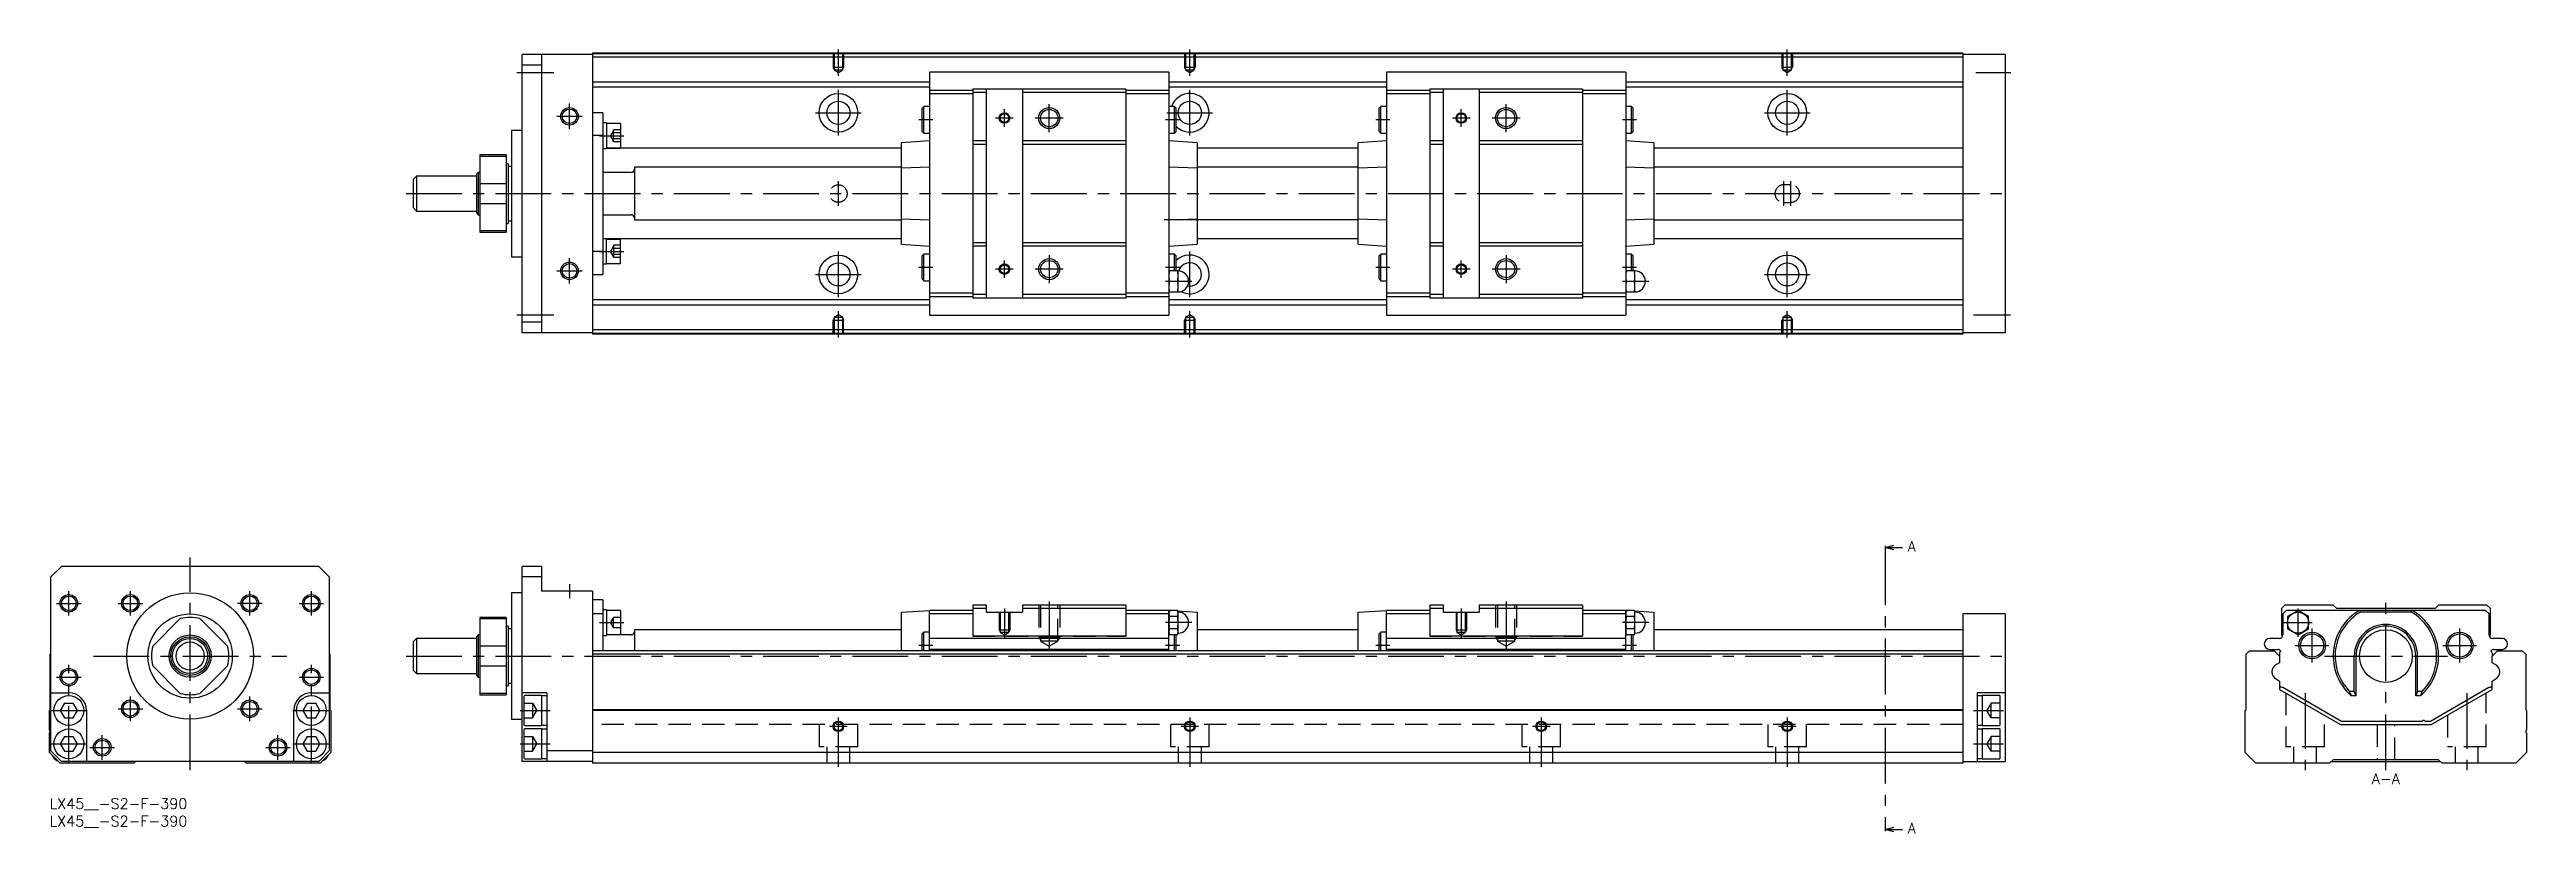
# Model space of a CAD drawing. Extents: x 0 to 705, y -10 to 213.
import ezdxf

# ---------------------------------------------------------------- set-up
doc = ezdxf.new("R2010")
doc.units = 0
doc.header["$LTSCALE"] = 0.5
doc.linetypes.add('CENTER', pattern=[50.8, 31.75, -6.35, 6.35, -6.35])
doc.linetypes.add('DASHED', pattern=[19.05, 12.7, -6.35])
for name, color, linetype in [('MSM_CENTER', 1, 'CENTER'), ('MSM_CONTINUOUS', 7, 'CONTINUOUS'), ('MSM_DASHED', 4, 'DASHED'), ('MSM_NARROW', 5, 'CONTINUOUS'), ('MSM_PART_NUMBER', 7, 'CONTINUOUS')]:
    doc.layers.add(name, color=color, linetype=linetype)
doc.styles.get("Standard").update_dxf_attribs({"font": 'txt.shx', "height": 3, "bigfont": 'bigfont.shx'})

# ---------------------------------------------------------------- blocks, each defined once
blk = doc.blocks.new('*U2')
at = {"layer": 'MSM_PART_NUMBER'}
blk.add_text('LX45__-S2-F-390', height=3, dxfattribs=at).set_placement((0, -3))
blk = doc.blocks.new('*U3')
at = {"layer": 'MSM_PART_NUMBER'}
blk.add_text('LX45__-S2-F-390', height=3, dxfattribs=at).set_placement((0, -8))

msp = doc.modelspace()

# ---------------------------------------------------------------- linework, layer by layer
at = {"layer": 'MSM_CENTER'}
for p, q in [((224.46, 205.61), (224.46, 213.12)), ((324.46, 205.61), (324.46, 213.12)), ((494.46, 205.61), (494.46, 213.12)), ((132.96, 206.62), (143.46, 206.62)), ((548.13, 206.62), (558.08, 206.62)), ((147.96, 190.5), (147.96, 197.75)), ((224.46, 188.62), (224.46, 201.62)), ((284.46, 189.62), (284.46, 197.62)), ((324.46, 188.62), (324.46, 201.62)), ((414.46, 189.62), (414.46, 197.62)), ((494.46, 188.62), (494.46, 201.62)), ((144.33, 194.12), (151.58, 194.12)), ((217.96, 195.12), (230.95, 195.12)), ((251.36, 193.12), (247.37, 193.12)), ((274.21, 193.62), (269.21, 193.62)), ((271.71, 191.12), (271.71, 196.12)), ((288.46, 193.62), (280.46, 193.62)), ((321.57, 193.12), (317.55, 193.12)), ((317.96, 195.12), (330.96, 195.12)), ((381.36, 193.12), (377.37, 193.12)), ((404.21, 193.62), (399.21, 193.62)), ((401.71, 191.12), (401.71, 196.12)), ((418.46, 193.62), (410.46, 193.62)), ((451.57, 193.12), (447.55, 193.12)), ((487.96, 195.12), (500.96, 195.12)), ((156.46, 188.58), (163.46, 188.58)), ((101.46, 172.12), (558.46, 172.12)), ((224.46, 168.62), (224.46, 175.62)), ((493.46, 168.62), (493.46, 175.62)), ((495.46, 168.62), (495.46, 175.62)), ((156.46, 155.67), (163.46, 155.67)), ((224.46, 142.62), (224.46, 155.62)), ((324.46, 142.62), (324.46, 155.62)), ((494.46, 142.62), (494.46, 155.62)), ((144.33, 150.12), (151.58, 150.12)), ((147.96, 146.5), (147.96, 153.75)), ((217.96, 149.12), (230.96, 149.12)), ((251.36, 151.12), (247.37, 151.12)), ((274.21, 150.62), (269.21, 150.62)), ((271.71, 148.12), (271.71, 153.12)), ((288.46, 150.62), (280.46, 150.62)), ((284.46, 154.62), (284.46, 146.62)), ((321.57, 151.12), (317.55, 151.12)), ((381.36, 151.12), (377.37, 151.12)), ((404.21, 150.62), (399.21, 150.62)), ((401.71, 148.12), (401.71, 153.12)), ((418.46, 150.62), (410.46, 150.62)), ((414.46, 154.62), (414.46, 146.62)), ((451.57, 151.12), (447.55, 151.12)), ((487.96, 149.12), (500.96, 149.12)), ((325.05, 147.12), (317.57, 147.12)), ((455.05, 147.12), (447.57, 147.12)), ((132.96, 137.62), (143.46, 137.62)), ((224.46, 131.12), (224.46, 138.63)), ((324.46, 131.12), (324.46, 138.63)), ((494.46, 131.12), (494.46, 138.63)), ((547.46, 137.62), (557.96, 137.62)), ((522.29, 70.87), (522.29, -8.37)), ((40, 8), (40, 68.5)), ((5.5, 52), (5.5, 59)), ((23, 52), (23, 59)), ((57, 52), (57, 59)), ((74.5, 52), (74.5, 59)), ((147.96, 61), (147.96, 57)), ((2, 55.5), (9, 55.5)), ((19.5, 55.5), (26.5, 55.5)), ((60.5, 55.5), (53.5, 55.5)), ((71, 55.5), (78, 55.5)), ((156.46, 50), (163.46, 50)), ((271.71, 54), (271.71, 45.5)), ((284.46, 56), (284.46, 42.3)), ((325.05, 50), (317.57, 50)), ((401.71, 54), (401.71, 45.5)), ((414.46, 56), (414.46, 42.3)), ((455.05, 50), (447.57, 50)), ((635.8, 50), (643.8, 50)), ((639.8, 46), (639.8, 54)), ((664.8, 8), (664.8, 56)), ((251.36, 43.5), (247.37, 43.5)), ((321.6, 43.5), (317.57, 43.5)), ((381.36, 43.5), (377.37, 43.5)), ((451.6, 43.5), (447.57, 43.5)), ((639, 43.5), (648.6, 43.5)), ((643.8, 38.7), (643.8, 48.3)), ((681, 43.5), (690.6, 43.5)), ((685.8, 38.7), (685.8, 48.3)), ((5.5, 10.25), (5.5, 38)), ((12.5, 40.5), (67.5, 40.5)), ((74.5, 10.25), (74.5, 38)), ((101.46, 40.5), (558.46, 40.5)), ((647.3, 40.5), (682.3, 40.5)), ((2, 34.5), (9, 34.5)), ((23, 22), (23, 29)), ((57, 22), (57, 29)), ((71, 34.5), (78, 34.5)), ((641.8, 29.97), (641.8, 8)), ((687.8, 29.97), (687.8, 8)), ((0.25, 25), (10.75, 25)), ((19.5, 25.5), (26.5, 25.5)), ((53.5, 25.5), (60.5, 25.5)), ((69.25, 25), (79.75, 25)), ((133.96, 25), (142.46, 25)), ((224.46, 9), (224.46, 23)), ((324.46, 23), (324.46, 9)), ((424.46, 23), (424.46, 9)), ((494.46, 23), (494.46, 9)), ((547.46, 25), (555.96, 25)), ((0.25, 15.5), (10.75, 15.5)), ((11.5, 14.5), (18.5, 14.5)), ((15, 11), (15, 18)), ((61.5, 14.5), (68.5, 14.5)), ((65, 11), (65, 18)), ((69.25, 15.5), (79.75, 15.5)), ((133.96, 15.5), (142.46, 15.5)), ((221.96, 20.5), (226.96, 20.5)), ((321.96, 20.5), (326.96, 20.5)), ((421.96, 20.5), (426.96, 20.5)), ((491.96, 20.5), (496.96, 20.5)), ((547.46, 15.5), (555.96, 15.5))]:
    msp.add_line(p, q, dxfattribs=at)
at = {"layer": 'MSM_CONTINUOUS'}
for p, q in [((154.46, 211.72), (134.46, 211.72)), ((134.46, 132.52), (134.46, 211.72)), ((139.96, 211.72), (139.96, 132.52)), ((544.46, 212.12), (154.46, 212.12)), ((154.46, 212.12), (154.46, 132.12)), ((544.46, 211.92), (154.46, 211.92)), ((544.46, 212.12), (544.46, 132.12)), ((556.46, 211.72), (544.46, 211.72)), ((556.46, 211.72), (556.46, 132.52)), ((139.96, 208.72), (134.46, 208.72)), ((544.46, 210.92), (154.46, 210.92)), ((318.51, 206.72), (250.41, 206.72)), ((250.41, 206.72), (250.41, 137.52)), ((318.51, 206.72), (318.51, 137.52)), ((448.51, 206.72), (380.41, 206.72)), ((380.41, 206.72), (380.41, 137.52)), ((448.51, 206.72), (448.51, 137.52)), ((250.41, 203.87), (154.46, 203.87)), ((250.41, 202.37), (154.46, 202.37)), ((262.71, 201.47), (250.41, 201.47)), ((262.71, 200.47), (250.41, 200.47)), ((306.21, 201.87), (262.71, 201.87)), ((262.71, 201.87), (262.71, 142.37)), ((266.61, 200.87), (262.71, 200.87)), ((266.61, 142.37), (266.61, 201.87)), ((276.81, 201.87), (276.81, 142.37)), ((306.21, 200.87), (276.81, 200.87)), ((306.21, 201.87), (306.21, 142.37)), ((318.51, 201.47), (306.21, 201.47)), ((318.51, 200.47), (306.21, 200.47)), ((380.41, 203.87), (318.51, 203.87)), ((380.41, 202.37), (318.51, 202.37)), ((392.71, 201.47), (380.41, 201.47)), ((392.71, 200.47), (380.41, 200.47)), ((436.21, 201.87), (392.71, 201.87)), ((392.71, 201.87), (392.71, 142.37)), ((396.61, 200.87), (392.71, 200.87)), ((396.61, 142.37), (396.61, 201.87)), ((406.81, 201.87), (406.81, 142.37)), ((436.21, 200.87), (406.81, 200.87)), ((436.21, 201.87), (436.21, 142.37)), ((448.51, 201.47), (436.21, 201.47)), ((448.51, 200.47), (436.21, 200.47)), ((544.46, 203.87), (448.51, 203.87)), ((544.46, 202.37), (448.51, 202.37)), ((157.46, 195.12), (154.46, 195.12)), ((157.46, 195.12), (157.46, 149.12)), ((158.46, 192.23), (157.46, 192.23)), ((158.46, 192.23), (158.46, 184.93)), ((162.46, 192.08), (158.46, 192.08)), ((162.46, 192.08), (162.46, 185.08)), ((248.81, 196.92), (248.31, 196.42)), ((248.31, 189.82), (248.31, 196.42)), ((250.41, 196.92), (248.81, 196.92)), ((248.81, 189.32), (248.81, 196.92)), ((320.11, 196.92), (318.51, 196.92)), ((320.11, 189.32), (320.11, 196.92)), ((320.61, 196.42), (320.11, 196.92)), ((320.61, 189.82), (320.61, 196.42)), ((378.81, 196.92), (378.31, 196.42)), ((378.31, 189.82), (378.31, 196.42)), ((380.41, 196.92), (378.81, 196.92)), ((378.81, 189.32), (378.81, 196.92)), ((450.11, 196.92), (448.51, 196.92)), ((450.11, 189.32), (450.11, 196.92)), ((450.61, 196.42), (450.11, 196.92)), ((450.61, 189.82), (450.61, 196.42)), ((131.46, 190.12), (131.46, 154.12)), ((134.46, 190.12), (131.46, 190.12)), ((157.46, 188.65), (154.46, 188.65)), ((157.46, 184.93), (158.46, 184.93)), ((158.46, 185.08), (162.46, 185.08)), ((242.41, 185.05), (158.46, 185.05)), ((250.41, 187.12), (242.41, 186.57)), ((242.41, 157.68), (242.41, 186.57)), ((248.31, 189.82), (248.81, 189.32)), ((248.81, 189.32), (250.41, 189.32)), ((266.61, 187.12), (262.71, 187.12)), ((266.61, 186.12), (262.71, 186.12)), ((306.21, 187.12), (276.81, 187.12)), ((306.21, 186.12), (276.81, 186.12)), ((318.51, 189.32), (320.11, 189.32)), ((326.51, 186.57), (318.51, 187.12)), ((320.11, 189.32), (320.61, 189.82)), ((326.51, 186.57), (326.51, 157.68)), ((372.41, 185.05), (326.51, 185.05)), ((380.41, 187.12), (372.41, 186.57)), ((372.41, 157.68), (372.41, 186.57)), ((378.31, 189.82), (378.81, 189.32)), ((378.81, 189.32), (380.41, 189.32)), ((396.61, 187.12), (392.71, 187.12)), ((396.61, 186.12), (392.71, 186.12)), ((436.21, 187.12), (406.81, 187.12)), ((436.21, 186.12), (406.81, 186.12)), ((448.51, 189.32), (450.11, 189.32)), ((456.51, 186.57), (448.51, 187.12)), ((450.11, 189.32), (450.61, 189.82)), ((456.51, 186.57), (456.51, 157.68)), ((544.46, 185.05), (456.51, 185.05)), ((104.46, 177.12), (103.46, 176.12)), ((121.46, 177.12), (104.46, 177.12)), ((104.46, 177.12), (104.46, 167.12)), ((121.96, 178.12), (121.46, 177.62)), ((121.46, 177.62), (121.46, 166.62)), ((122.46, 178.12), (121.96, 178.12)), ((121.96, 178.12), (121.96, 166.12)), ((129.96, 183.12), (122.46, 183.12)), ((122.46, 183.12), (122.46, 161.12)), ((122.46, 182.76), (129.96, 182.76)), ((129.96, 183.12), (129.96, 161.12)), ((130.46, 180.62), (129.96, 180.62)), ((130.46, 180.62), (130.46, 163.62)), ((131.46, 179.87), (130.46, 179.87)), ((165.46, 178.12), (157.46, 178.12)), ((166.46, 179.62), (166.46, 164.62)), ((242.41, 179.62), (166.46, 179.62)), ((250.41, 179.61), (242.41, 179.36)), ((326.51, 179.36), (318.51, 179.61)), ((372.41, 179.62), (326.51, 179.62)), ((380.41, 179.61), (372.41, 179.36)), ((456.51, 179.36), (448.51, 179.61)), ((544.46, 179.62), (456.51, 179.62)), ((103.46, 176.12), (103.46, 168.12)), ((129.96, 174.92), (122.46, 174.92)), ((122.46, 169.33), (129.96, 169.33)), ((103.46, 168.12), (104.46, 167.12)), ((104.46, 167.12), (121.46, 167.12)), ((121.46, 166.62), (121.96, 166.12)), ((121.96, 166.12), (122.46, 166.12)), ((129.96, 163.62), (130.46, 163.62)), ((130.46, 164.37), (131.46, 164.37)), ((157.46, 166.12), (165.46, 166.12)), ((166.46, 164.62), (242.41, 164.62)), ((242.41, 164.89), (250.41, 164.64)), ((372.41, 164.62), (317.21, 164.62)), ((318.51, 164.64), (326.51, 164.89)), ((372.41, 164.89), (380.41, 164.64)), ((448.51, 164.64), (456.51, 164.89)), ((456.51, 164.62), (544.46, 164.62)), ((129.96, 161.49), (122.46, 161.49)), ((122.46, 161.12), (129.96, 161.12)), ((157.46, 155.6), (154.46, 155.6)), ((157.46, 159.32), (158.46, 159.32)), ((158.46, 152.02), (158.46, 159.32)), ((242.41, 159.2), (158.46, 159.2)), ((158.46, 159.17), (162.46, 159.17)), ((162.46, 152.17), (162.46, 159.17)), ((242.41, 157.68), (250.41, 157.12)), ((266.61, 158.12), (262.71, 158.12)), ((266.61, 157.12), (262.71, 157.12)), ((306.21, 158.12), (276.81, 158.12)), ((306.21, 157.12), (276.81, 157.12)), ((318.51, 157.12), (326.51, 157.68)), ((372.41, 159.2), (326.51, 159.2)), ((372.41, 157.68), (380.41, 157.12)), ((396.61, 158.12), (392.71, 158.12)), ((396.61, 157.12), (392.71, 157.12)), ((436.21, 158.12), (406.81, 158.12)), ((436.21, 157.12), (406.81, 157.12)), ((448.51, 157.12), (456.51, 157.68)), ((544.46, 159.2), (456.51, 159.2)), ((131.46, 154.12), (134.46, 154.12)), ((154.46, 149.12), (157.46, 149.12)), ((158.46, 152.02), (157.46, 152.02)), ((162.46, 152.17), (158.46, 152.17)), ((248.81, 154.92), (248.31, 154.42)), ((248.31, 147.82), (248.31, 154.42)), ((250.41, 154.92), (248.81, 154.92)), ((248.81, 147.32), (248.81, 154.92)), ((320.11, 154.92), (318.51, 154.92)), ((321.11, 150.12), (318.51, 150.12)), ((320.61, 154.42), (320.11, 154.92)), ((320.11, 150.12), (320.11, 154.92)), ((320.61, 150.12), (320.61, 154.42)), ((321.11, 144.12), (321.11, 150.12)), ((378.81, 154.92), (378.31, 154.42)), ((378.31, 147.82), (378.31, 154.42)), ((380.41, 154.92), (378.81, 154.92)), ((378.81, 147.32), (378.81, 154.92)), ((450.11, 154.92), (448.51, 154.92)), ((451.11, 150.12), (448.51, 150.12)), ((450.61, 154.42), (450.11, 154.92)), ((450.11, 150.12), (450.11, 154.92)), ((450.61, 150.12), (450.61, 154.42)), ((451.11, 144.12), (451.11, 150.12)), ((250.41, 141.87), (154.46, 141.87)), ((248.31, 147.82), (248.81, 147.32)), ((248.81, 147.32), (250.41, 147.32)), ((262.71, 143.77), (250.41, 143.77)), ((262.71, 142.77), (250.41, 142.77)), ((266.61, 143.37), (262.71, 143.37)), ((306.21, 142.37), (262.71, 142.37)), ((306.21, 143.37), (276.81, 143.37)), ((318.51, 143.77), (306.21, 143.77)), ((318.51, 142.77), (306.21, 142.77)), ((318.51, 144.12), (321.11, 144.12)), ((380.41, 141.87), (318.51, 141.87)), ((320.99, 147.12), (318.63, 147.12)), ((378.31, 147.82), (378.81, 147.32)), ((378.81, 147.32), (380.41, 147.32)), ((392.71, 143.77), (380.41, 143.77)), ((392.71, 142.77), (380.41, 142.77)), ((396.61, 143.37), (392.71, 143.37)), ((436.21, 142.37), (392.71, 142.37)), ((436.21, 143.37), (406.81, 143.37)), ((448.51, 143.77), (436.21, 143.77)), ((448.51, 142.77), (436.21, 142.77)), ((448.51, 144.12), (451.11, 144.12)), ((544.46, 141.87), (448.51, 141.87)), ((450.99, 147.12), (448.63, 147.12)), ((139.96, 135.52), (134.46, 135.52)), ((250.41, 140.37), (154.46, 140.37)), ((250.41, 137.52), (318.51, 137.52)), ((380.41, 140.37), (318.51, 140.37)), ((380.41, 137.52), (448.51, 137.52)), ((544.46, 140.37), (448.51, 140.37)), ((154.46, 132.52), (134.46, 132.52)), ((544.46, 133.32), (154.46, 133.32)), ((544.46, 132.32), (154.46, 132.32)), ((544.46, 132.12), (154.46, 132.12)), ((556.46, 132.52), (544.46, 132.52)), ((522.29, 71.37), (524.79, 72.04)), ((522.29, 71.87), (522.29, 70.87)), ((522.29, 71.37), (527.29, 71.37)), ((524.79, 70.7), (522.29, 71.37)), ((3.4, 66), (0.4, 63)), ((76.6, 66), (3.4, 66)), ((79.6, 63), (76.6, 66)), ((139.96, 66), (134.46, 66)), ((134.46, 10.5), (134.46, 66)), ((139.96, 66), (139.96, 59)), ((0.4, 13.5), (0.4, 63)), ((79.6, 63), (79.6, 13.5)), ((134.46, 58.5), (131.46, 58.5)), ((131.46, 58.5), (131.46, 22.5)), ((139.96, 63), (134.46, 63)), ((154.46, 59), (139.96, 59)), ((154.46, 59), (154.46, 10)), ((157.46, 56.5), (154.46, 56.5)), ((157.46, 56.5), (157.46, 42)), ((37.2, 51.14), (29.36, 43.3)), ((50.64, 43.3), (42.8, 51.14)), ((129.96, 51.5), (122.46, 51.5)), ((122.46, 51.5), (122.46, 29.5)), ((122.46, 51.14), (129.96, 51.14)), ((129.96, 51.5), (129.96, 29.5)), ((157.46, 52.5), (154.46, 52.5)), ((158.46, 53.65), (157.46, 53.65)), ((158.46, 53.65), (158.46, 46.35)), ((162.46, 53.5), (158.46, 53.5)), ((162.46, 53.5), (162.46, 46.5)), ((242.41, 53), (250.41, 53.5)), ((242.41, 42), (242.41, 53)), ((262.71, 53.5), (250.41, 53.5)), ((250.41, 42), (250.41, 53.5)), ((262.71, 52.5), (250.41, 52.5)), ((262.71, 55), (262.71, 46.15)), ((266.61, 55), (262.71, 55)), ((266.61, 54), (262.71, 54)), ((266.61, 53), (266.61, 55)), ((266.61, 53), (276.81, 53)), ((276.81, 55), (276.81, 53)), ((306.21, 55), (276.81, 55)), ((306.21, 54), (276.81, 54)), ((306.21, 55), (306.21, 46.15)), ((318.51, 53.5), (306.21, 53.5)), ((318.51, 52.5), (306.21, 52.5)), ((318.51, 53.5), (319.08, 53.46)), ((318.51, 42), (318.51, 53.5)), ((318.63, 53.46), (318.51, 53)), ((318.52, 52.41), (318.51, 52.6)), ((320.99, 53.46), (318.63, 53.46)), ((320.99, 51.73), (318.63, 51.73)), ((321.11, 53), (320.99, 53.46)), ((321.02, 53.34), (326.51, 53)), ((321.11, 47), (321.11, 53)), ((326.51, 53), (326.51, 42)), ((372.41, 53), (380.41, 53.5)), ((372.41, 42), (372.41, 53)), ((392.71, 53.5), (380.41, 53.5)), ((380.41, 42), (380.41, 53.5)), ((392.71, 52.5), (380.41, 52.5)), ((392.71, 55), (392.71, 46.15)), ((396.61, 55), (392.71, 55)), ((396.61, 54), (392.71, 54)), ((396.61, 53), (396.61, 55)), ((396.61, 53), (406.81, 53)), ((406.81, 55), (406.81, 53)), ((436.21, 55), (406.81, 55)), ((436.21, 54), (406.81, 54)), ((436.21, 55), (436.21, 46.15)), ((448.51, 53.5), (436.21, 53.5)), ((448.51, 52.5), (436.21, 52.5)), ((448.51, 53.5), (449.08, 53.46)), ((448.51, 42), (448.51, 53.5)), ((448.63, 53.46), (448.51, 53)), ((448.52, 52.41), (448.51, 52.6)), ((450.99, 53.46), (448.63, 53.46)), ((450.99, 51.73), (448.63, 51.73)), ((451.11, 53), (450.99, 53.46)), ((451.02, 53.34), (456.51, 53)), ((451.11, 47), (451.11, 53)), ((456.51, 53), (456.51, 42)), ((556.46, 52.5), (544.46, 52.5)), ((544.46, 52.5), (544.46, 10)), ((556.46, 52.5), (556.46, 10.5)), ((636.05, 55), (635.05, 54)), ((635.05, 54), (635.05, 46.62)), ((636.45, 53.5), (635.45, 52.5)), ((635.45, 52.5), (635.45, 46.5)), ((649.8, 55), (636.05, 55)), ((693.15, 53.5), (636.45, 53.5)), ((639.8, 53.46), (636.8, 51.73)), ((636.8, 51.73), (636.8, 48.27)), ((642.8, 51.73), (639.8, 53.46)), ((642.8, 48.27), (642.8, 51.73)), ((650.8, 54), (649.8, 55)), ((678.8, 54), (650.8, 54)), ((657.32, 53.5), (657.57, 53)), ((672.03, 53), (657.57, 53)), ((672.03, 53), (672.28, 53.5)), ((679.8, 55), (678.8, 54)), ((693.55, 55), (679.8, 55)), ((694.15, 52.5), (693.15, 53.5)), ((694.55, 54), (693.55, 55)), ((694.15, 46.5), (694.15, 52.5)), ((694.55, 46.62), (694.55, 54)), ((104.46, 45.5), (103.46, 44.5)), ((103.46, 44.5), (103.46, 36.5)), ((121.46, 45.5), (104.46, 45.5)), ((104.46, 45.5), (104.46, 35.5)), ((121.96, 46.5), (121.46, 46)), ((121.46, 46), (121.46, 35)), ((122.46, 46.5), (121.96, 46.5)), ((121.96, 46.5), (121.96, 34.5)), ((129.96, 43.3), (122.46, 43.3)), ((130.46, 49), (129.96, 49)), ((130.46, 49), (130.46, 32)), ((131.46, 48.25), (130.46, 48.25)), ((157.46, 46.35), (158.46, 46.35)), ((165.46, 46.5), (158.46, 46.5)), ((166.46, 48), (166.46, 42)), ((242.41, 48), (166.46, 48)), ((248.81, 47.3), (248.31, 46.8)), ((248.31, 42), (248.31, 46.8)), ((248.81, 42), (248.81, 47.3)), ((250.41, 47.3), (248.81, 47.3)), ((318.51, 45.5), (250.41, 45.5)), ((318.51, 42.4), (250.41, 42.4)), ((306.21, 46.15), (262.71, 46.15)), ((318.51, 47), (318.63, 46.54)), ((320.99, 48.27), (318.63, 48.27)), ((320.99, 46.54), (318.63, 46.54)), ((320.11, 42), (320.11, 46.54)), ((320.61, 42), (320.61, 46.54)), ((320.99, 46.54), (321.11, 47)), ((372.41, 48), (326.51, 48)), ((378.81, 47.3), (378.31, 46.8)), ((378.31, 42), (378.31, 46.8)), ((378.81, 42), (378.81, 47.3)), ((380.41, 47.3), (378.81, 47.3)), ((448.51, 45.5), (380.41, 45.5)), ((448.51, 42.4), (380.41, 42.4)), ((436.21, 46.15), (392.71, 46.15)), ((448.51, 47), (448.63, 46.54)), ((450.99, 48.27), (448.63, 48.27)), ((450.99, 46.54), (448.63, 46.54)), ((450.11, 42), (450.11, 46.54)), ((450.61, 42), (450.61, 46.54)), ((450.99, 46.54), (451.11, 47)), ((544.46, 48), (456.51, 48)), ((634.45, 45.5), (631.75, 45.5)), ((631.75, 42.4), (634.05, 42.4)), ((636.8, 48.27), (639.8, 46.54)), ((639.8, 46.54), (642.8, 48.27)), ((697.85, 45.5), (695.15, 45.5)), ((695.55, 42.4), (697.85, 42.4)), ((0.2, 41), (0.4, 41.2)), ((0.2, 25.2), (0.2, 41)), ((29.36, 37.7), (37.2, 29.86)), ((42.8, 29.86), (50.64, 37.7)), ((79.6, 41.2), (79.8, 41)), ((79.8, 41), (79.8, 25.2)), ((103.46, 36.5), (104.46, 35.5)), ((104.46, 35.5), (121.46, 35.5)), ((122.46, 37.7), (129.96, 37.7)), ((544.46, 42), (154.46, 42)), ((544.46, 41), (154.46, 41)), ((625, 41), (626, 42)), ((625, 25.2), (625, 41)), ((626, 42), (633.05, 42)), ((633.05, 42), (634.55, 40.5)), ((634.55, 38.61), (633.65, 38.1)), ((634.5, 41.2), (634.5, 40.55)), ((634.55, 40.5), (634.55, 38.61)), ((655.8, 30.44), (655.8, 40.5)), ((656.3, 29.22), (656.3, 40.5)), ((673.3, 29.22), (673.3, 40.5)), ((673.8, 30.44), (673.8, 40.5)), ((695.05, 40.5), (696.55, 42)), ((695.05, 38.61), (695.05, 40.5)), ((695.94, 38.1), (695.05, 38.61)), ((695.1, 40.55), (695.1, 41.2)), ((696.55, 42), (703.6, 42)), ((703.6, 42), (704.6, 41)), ((704.6, 41), (704.6, 25.2)), ((0.4, 30), (5.5, 30)), ((74.5, 30), (79.6, 30)), ((121.46, 35), (121.96, 34.5)), ((121.96, 34.5), (122.46, 34.5)), ((129.96, 29.86), (122.46, 29.86)), ((122.46, 29.5), (129.96, 29.5)), ((129.96, 32), (130.46, 32)), ((130.46, 32.75), (131.46, 32.75)), ((141.46, 30), (134.46, 30)), ((134.96, 29), (134.96, 21)), ((139.96, 29.25), (135.21, 29.25)), ((139.96, 29.25), (139.96, 20.75)), ((141.46, 29.15), (139.96, 29.15)), ((141.46, 30), (141.46, 10.5)), ((548.46, 30), (548.46, 10.5)), ((556.46, 30), (548.46, 30)), ((549.96, 29.15), (548.46, 29.15)), ((554.96, 29.25), (549.96, 29.25)), ((549.96, 29.25), (549.96, 20.75)), ((554.96, 29.25), (554.96, 20.75)), ((633.65, 33.9), (634.55, 33.39)), ((634.55, 33.39), (634.55, 31)), ((634.55, 31), (651.87, 21)), ((635.3, 31.61), (635.5, 31.61)), ((635.5, 31.61), (652.14, 22)), ((655.8, 30.44), (654.44, 30.44)), ((656.3, 29.22), (654.91, 29.22)), ((656.3, 29.22), (655.8, 30.44)), ((673.8, 30.44), (673.3, 29.22)), ((674.69, 29.22), (673.3, 29.22)), ((675.16, 30.44), (673.8, 30.44)), ((677.46, 22), (694.1, 31.61)), ((677.73, 21), (695.05, 31)), ((694.1, 31.61), (694.3, 31.61)), ((695.05, 33.39), (695.94, 33.9)), ((695.05, 31), (695.05, 33.39)), ((0, 25), (0.2, 25.2)), ((0, 19.4), (0, 25)), ((4.27, 27.12), (3.05, 25)), ((3.05, 25), (4.27, 22.88)), ((4.27, 27.12), (6.73, 27.12)), ((4.27, 22.88), (6.73, 22.88)), ((7.95, 25), (6.73, 27.12)), ((6.73, 22.88), (7.95, 25)), ((10.5, 25), (10.5, 10.5)), ((69.5, 10.5), (69.5, 25)), ((73.27, 27.12), (72.05, 25)), ((72.05, 25), (73.27, 22.88)), ((73.27, 27.12), (75.73, 27.12)), ((73.27, 22.88), (75.73, 22.88)), ((76.95, 25), (75.73, 27.12)), ((75.73, 22.88), (76.95, 25)), ((79.8, 25.2), (80, 25)), ((80, 25), (80, 13)), ((131.46, 22.5), (134.46, 22.5)), ((544.46, 25.2), (154.46, 25.2)), ((544.46, 25), (154.46, 25)), ((624.8, 25), (625, 25.2)), ((624.8, 13), (624.8, 25)), ((652.14, 22), (675.15, 22)), ((675.95, 22), (677.46, 22)), ((704.6, 25.2), (704.8, 25)), ((704.8, 25), (704.8, 19.4)), ((0, 13), (0, 18.6)), ((4.27, 17.62), (3.05, 15.5)), ((3.05, 15.5), (4.27, 13.38)), ((4.27, 17.62), (6.73, 17.62)), ((7.95, 15.5), (6.73, 17.62)), ((6.73, 13.38), (7.95, 15.5)), ((73.27, 17.62), (72.05, 15.5)), ((72.05, 15.5), (73.27, 13.38)), ((73.27, 17.62), (75.73, 17.62)), ((76.95, 15.5), (75.73, 17.62)), ((75.73, 13.38), (76.95, 15.5)), ((134.96, 19.5), (134.96, 11.5)), ((135.21, 20.75), (139.96, 20.75)), ((139.96, 19.75), (135.21, 19.75)), ((139.96, 20.85), (141.46, 20.85)), ((139.96, 19.75), (139.96, 11.25)), ((141.46, 19.65), (139.96, 19.65)), ((548.46, 20.85), (549.96, 20.85)), ((549.96, 19.65), (548.46, 19.65)), ((549.96, 20.75), (554.96, 20.75)), ((554.96, 19.75), (549.96, 19.75)), ((549.96, 19.75), (549.96, 11.25)), ((554.96, 19.75), (554.96, 11.25)), ((651.87, 21), (677.73, 21)), ((704.8, 18.6), (704.8, 13)), ((3, 10), (0, 13)), ((3.4, 10.5), (0.4, 13.5)), ((24, 10), (3, 10)), ((76.6, 10.5), (3.4, 10.5)), ((4.27, 13.38), (6.73, 13.38)), ((24.5, 10.5), (24, 10)), ((56, 10), (55.5, 10.5)), ((77, 10), (56, 10)), ((73.27, 13.38), (75.73, 13.38)), ((79.6, 13.5), (76.6, 10.5)), ((80, 13), (77, 10)), ((154.46, 10.5), (134.46, 10.5)), ((135.21, 11.25), (139.96, 11.25)), ((139.96, 11.35), (141.46, 11.35)), ((154.46, 13.5), (141.46, 13.5)), ((544.46, 13), (154.46, 13)), ((544.46, 10), (154.46, 10)), ((544.46, 10.5), (556.46, 10.5)), ((548.46, 11.35), (549.96, 11.35)), ((549.96, 11.25), (554.96, 11.25)), ((627.8, 10), (624.8, 13)), ((648.8, 10), (627.8, 10)), ((649.8, 11), (648.8, 10)), ((649.3, 10.5), (680.3, 10.5)), ((679.8, 11), (649.8, 11)), ((680.8, 10), (679.8, 11)), ((701.8, 10), (680.8, 10)), ((704.8, 13), (701.8, 10)), ((522.29, -8.87), (524.79, -8.2)), ((522.29, -8.37), (522.29, -9.37)), ((522.29, -8.87), (527.29, -8.87)), ((524.79, -9.54), (522.29, -8.87))]:
    msp.add_line(p, q, dxfattribs=at)
for centre, radius in [((224.46, 195.12), 5.5), ((224.46, 195.12), 3.3), ((324.46, 195.12), 3.3), ((494.46, 195.12), 5.5), ((494.46, 195.12), 3.3), ((147.96, 194.12), 2.07), ((271.71, 193.62), 1.23), ((284.46, 193.62), 2.46), ((401.71, 193.62), 1.23), ((414.46, 193.62), 2.46), ((147.96, 150.12), 2.07), ((224.46, 149.12), 5.5), ((224.46, 149.12), 3.3), ((271.71, 150.62), 1.23), ((284.46, 150.62), 2.46), ((401.71, 150.62), 1.23), ((414.46, 150.62), 2.46), ((494.46, 149.12), 5.5), ((494.46, 149.12), 3.3), ((5.5, 55.5), 2.07), ((23, 55.5), 2.07), ((40, 40.5), 18), ((57, 55.5), 2.07), ((74.5, 55.5), 2.07), ((40, 40.5), 12), ((639.8, 50), 3), ((40, 40.5), 6), ((40, 40.5), 5.5), ((40, 40.5), 5), ((40, 40.5), 4), ((643.8, 43.5), 3.8), ((643.8, 43.5), 3.3), ((664.8, 40.5), 7.5), ((685.8, 43.5), 3.8), ((685.8, 43.5), 3.3), ((5.5, 34.5), 2.07), ((74.5, 34.5), 2.07), ((5.5, 25), 4.25), ((74.5, 25), 4.25), ((23, 25.5), 2.07), ((57, 25.5), 2.07), ((224.46, 20.5), 1.23), ((324.46, 20.5), 1.23), ((424.46, 20.5), 1.23), ((494.46, 20.5), 1.23), ((5.5, 15.5), 4.25), ((15, 14.5), 2.07), ((65, 14.5), 2.07), ((74.5, 15.5), 4.25)]:
    msp.add_circle(centre, radius, dxfattribs=at)
for centre, radius, start, end in [((324.46, 195.12), 5.5, 225.573, 160.89668), ((165.46, 179.12), 1, 270, 0), ((165.46, 165.12), 1, 0, 90), ((328.2, 148.58), 9.69, 170.8086, 179.713), ((328.21, 148.67), 9.7, 180.28862, 189.18978), ((324.46, 149.12), 5.5, 242.64512, 134.427), ((311.41, 148.58), 9.7, 0.28862, 9.18978), ((311.42, 148.67), 9.69, 350.8086, 359.713), ((321.11, 147.12), 3, 270, 90), ((324.46, 149.12), 3.3, 259.19015, 162.48551), ((458.2, 148.58), 9.69, 170.8086, 179.713), ((458.21, 148.67), 9.7, 180.28862, 189.18978), ((441.41, 148.58), 9.7, 0.28862, 9.18978), ((441.42, 148.67), 9.69, 350.8086, 359.713), ((451.11, 147.12), 3, 270, 90), ((328.2, 145.58), 9.69, 170.8086, 179.713), ((328.21, 145.67), 9.7, 180.28862, 189.18978), ((311.41, 145.58), 9.7, 0.28862, 9.18978), ((311.42, 145.67), 9.69, 350.8086, 359.713), ((458.2, 145.58), 9.69, 170.8086, 179.713), ((458.21, 145.67), 9.7, 180.28862, 189.18978), ((441.41, 145.58), 9.7, 0.28862, 9.18978), ((441.42, 145.67), 9.69, 350.8086, 359.713), ((40, 40.5), 11, 75.27264, 104.72736), ((321.82, 52.57), 3.31, 164.22771, 179.4294), ((321.82, 52.63), 3.31, 180.57378, 195.76911), ((331.4, 49.95), 12.89, 172.03062, 179.75617), ((331.97, 50.1), 13.46, 180.40698, 187.80623), ((317.8, 52.56), 3.31, 0.57378, 15.76911), ((317.8, 52.63), 3.31, 344.22771, 359.4294), ((308.22, 49.94), 12.89, 0.24521, 7.968), ((307.65, 50.1), 13.46, 352.19377, 359.59302), ((321.11, 50), 3, 270, 90), ((451.82, 52.57), 3.31, 164.22771, 179.4294), ((451.82, 52.63), 3.31, 180.57378, 195.76911), ((461.4, 49.95), 12.89, 172.03062, 179.75617), ((461.97, 50.1), 13.46, 180.40698, 187.80623), ((447.8, 52.56), 3.31, 0.57378, 15.76911), ((447.8, 52.63), 3.31, 344.22771, 359.4294), ((438.22, 49.94), 12.89, 0.24521, 7.968), ((437.65, 50.1), 13.46, 352.19377, 359.59302), ((451.11, 50), 3, 270, 90), ((664.8, 40.5), 15, 119.92643, 228.76392), ((664.8, 40.5), 14.44, 120.05097, 224.15139), ((664.8, 40.5), 9, 0, 180), ((664.8, 40.5), 14.44, 315.84861, 59.94903), ((664.8, 40.5), 15, 311.23608, 60.07357), ((40, 40.5), 11, 165.27264, 194.72736), ((40, 40.5), 11, 345.27264, 14.72736), ((165.46, 47.5), 1, 270, 0), ((321.82, 47.37), 3.31, 164.22771, 179.4294), ((321.82, 47.44), 3.31, 180.57378, 195.76911), ((317.8, 47.37), 3.31, 0.57378, 15.76911), ((317.8, 47.43), 3.31, 344.22771, 359.4294), ((451.82, 47.37), 3.31, 164.22771, 179.4294), ((451.82, 47.44), 3.31, 180.57378, 195.76911), ((447.8, 47.37), 3.31, 0.57378, 15.76911), ((447.8, 47.43), 3.31, 344.22771, 359.4294), ((631.75, 43.95), 1.55, 90, 270), ((634.05, 41.4), 1, 30.09191, 90), ((634.45, 46.5), 1, 270, 0), ((635.55, 46.62), 0.5, 180, 251.07258), ((664.8, 40.5), 8.5, 0, 180), ((695.15, 46.5), 1, 180, 270), ((694.05, 46.62), 0.5, 289.00551, 0), ((695.55, 41.4), 1, 90, 149.90809), ((697.85, 43.95), 1.55, 270, 90), ((634.95, 35.85), 2.6, 120.00003, 176.58933), ((634.95, 36.15), 2.6, 183.41067, 239.99996), ((635.3, 41.2), 0.8, 118.74892, 180), ((694.3, 41.2), 0.8, 0, 61.25108), ((694.64, 35.85), 2.6, 3.41067, 59.99996), ((694.64, 36.15), 2.6, 300.00004, 356.58933), ((5.5, 25), 5, 0, 90), ((40, 40.5), 11, 255.27264, 284.72736), ((74.5, 25), 5, 90, 180), ((135.21, 29), 0.25, 90, 180), ((635.3, 32.41), 0.8, 200.37237, 270), ((668.43, 35.16), 14.76, 198.65668, 203.74193), ((661.08, 35.2), 14.86, 336.27386, 341.32752), ((694.3, 32.41), 0.8, 270, 339.63587), ((675.55, 21.7), 0.5, 36.8699, 143.1301), ((-0.3, 19), 0.5, 306.8699, 53.1301), ((135.21, 21), 0.25, 180, 270), ((135.21, 19.5), 0.25, 90, 180), ((705.1, 19), 0.5, 126.8699, 233.1301), ((3.4, 13.5), 3, 201.81505, 248.18495), ((76.6, 13.5), 3, 291.81368, 338.18632), ((135.21, 11.5), 0.25, 180, 270)]:
    msp.add_arc(centre, radius, start, end, dxfattribs=at)
at = {"layer": 'MSM_DASHED'}
for p, q in [((222.96, 212.12), (222.96, 208.12)), ((223.23, 212.12), (223.23, 207.32)), ((225.69, 207.32), (225.69, 212.12)), ((225.96, 212.12), (225.96, 208.12)), ((322.96, 212.12), (322.96, 208.12)), ((323.23, 212.12), (323.23, 207.32)), ((325.69, 207.32), (325.69, 212.12)), ((325.96, 212.12), (325.96, 208.12)), ((492.96, 212.12), (492.96, 208.12)), ((493.23, 212.12), (493.23, 207.32)), ((495.69, 207.32), (495.69, 212.12)), ((495.96, 212.12), (495.96, 208.12)), ((222.96, 208.12), (225.96, 208.12)), ((223.23, 207.66), (222.96, 208.12)), ((223.23, 207.32), (224.46, 206.61)), ((223.23, 207.32), (225.69, 207.32)), ((224.46, 206.61), (225.69, 207.32)), ((225.69, 207.66), (225.96, 208.12)), ((322.96, 208.12), (325.96, 208.12)), ((323.23, 207.66), (322.96, 208.12)), ((323.23, 207.32), (324.46, 206.61)), ((323.23, 207.32), (325.69, 207.32)), ((324.46, 206.61), (325.69, 207.32)), ((325.69, 207.66), (325.96, 208.12)), ((492.96, 208.12), (495.96, 208.12)), ((493.23, 207.66), (492.96, 208.12)), ((493.23, 207.32), (494.46, 206.61)), ((493.23, 207.32), (495.69, 207.32)), ((494.46, 206.61), (495.69, 207.32)), ((495.69, 207.66), (495.96, 208.12)), ((160.46, 186.85), (160.46, 190.31)), ((162.46, 190.31), (160.46, 190.31)), ((160.46, 190.08), (159.59, 188.58)), ((160.46, 187.08), (159.59, 188.58)), ((162.46, 189.45), (160.46, 189.45)), ((162.46, 187.71), (160.46, 187.71)), ((162.46, 186.85), (160.46, 186.85)), ((495.46, 174.62), (493.46, 174.62)), ((493.46, 169.62), (495.46, 169.62)), ((160.46, 157.17), (159.59, 155.67)), ((160.46, 154.17), (159.59, 155.67)), ((160.46, 157.4), (160.46, 153.94)), ((162.46, 157.4), (160.46, 157.4)), ((162.46, 156.54), (160.46, 156.54)), ((162.46, 154.8), (160.46, 154.8)), ((162.46, 153.94), (160.46, 153.94)), ((223.23, 136.59), (222.96, 136.12)), ((222.96, 132.12), (222.96, 136.12)), ((222.96, 136.12), (225.96, 136.12)), ((224.46, 137.63), (223.23, 136.92)), ((223.23, 136.92), (223.23, 132.12)), ((223.23, 136.92), (225.69, 136.92)), ((225.69, 136.92), (224.46, 137.63)), ((225.69, 132.12), (225.69, 136.92)), ((225.69, 136.59), (225.96, 136.12)), ((225.96, 132.12), (225.96, 136.12)), ((323.23, 136.59), (322.96, 136.12)), ((322.96, 132.12), (322.96, 136.12)), ((322.96, 136.12), (325.96, 136.12)), ((324.46, 137.63), (323.23, 136.92)), ((323.23, 136.92), (323.23, 132.12)), ((323.23, 136.92), (325.69, 136.92)), ((325.69, 136.92), (324.46, 137.63)), ((325.69, 132.12), (325.69, 136.92)), ((325.69, 136.59), (325.96, 136.12)), ((325.96, 132.12), (325.96, 136.12)), ((493.23, 136.59), (492.96, 136.12)), ((492.96, 132.12), (492.96, 136.12)), ((492.96, 136.12), (495.96, 136.12)), ((494.46, 137.63), (493.23, 136.92)), ((493.23, 136.92), (493.23, 132.12)), ((493.23, 136.92), (495.69, 136.92)), ((495.69, 136.92), (494.46, 137.63)), ((495.69, 132.12), (495.69, 136.92)), ((495.69, 136.59), (495.96, 136.12)), ((495.96, 132.12), (495.96, 136.12)), ((160.46, 51.5), (159.59, 50)), ((160.46, 48.5), (159.59, 50)), ((160.46, 48.5), (160.46, 51.5)), ((162.46, 51.5), (160.46, 51.5)), ((160.46, 50), (162.46, 50)), ((270.21, 53), (270.21, 48)), ((270.48, 53), (270.48, 47.21)), ((272.94, 47.21), (272.94, 53)), ((273.21, 53), (273.21, 48)), ((281.46, 55), (281.46, 46)), ((282, 55), (282, 44.72)), ((286.92, 44.72), (286.92, 55)), ((287.46, 55), (287.46, 46)), ((400.21, 53), (400.21, 48)), ((400.48, 53), (400.48, 47.21)), ((402.94, 47.21), (402.94, 53)), ((403.21, 53), (403.21, 48)), ((411.46, 55), (411.46, 46)), ((412, 55), (412, 44.72)), ((416.92, 44.72), (416.92, 55)), ((417.46, 55), (417.46, 46)), ((162.46, 48.5), (160.46, 48.5)), ((262.71, 46.15), (306.21, 46.15)), ((270.21, 48), (273.21, 48)), ((270.21, 48), (270.48, 47.53)), ((270.48, 47.21), (271.71, 46.5)), ((272.94, 47.21), (270.48, 47.21)), ((271.71, 46.5), (272.94, 47.21)), ((273.21, 48), (272.94, 47.53)), ((281.46, 46), (282, 45.06)), ((281.46, 46), (287.46, 46)), ((282, 44.72), (284.46, 43.3)), ((286.92, 44.72), (282, 44.72)), ((284.46, 43.3), (286.92, 44.72)), ((287.46, 46), (286.92, 45.06)), ((392.71, 46.15), (436.21, 46.15)), ((400.21, 48), (403.21, 48)), ((400.21, 48), (400.48, 47.53)), ((400.48, 47.21), (401.71, 46.5)), ((402.94, 47.21), (400.48, 47.21)), ((401.71, 46.5), (402.94, 47.21)), ((403.21, 48), (402.94, 47.53)), ((411.46, 46), (412, 45.06)), ((411.46, 46), (417.46, 46)), ((412, 44.72), (414.46, 43.3)), ((416.92, 44.72), (412, 44.72)), ((414.46, 43.3), (416.92, 44.72)), ((417.46, 46), (416.92, 45.06)), ((636.3, 29.99), (636.3, 14.7)), ((693.3, 14.7), (693.3, 29.99)), ((134.96, 27.12), (137.46, 27.12)), ((134.96, 25), (137.46, 25)), ((134.96, 22.88), (137.46, 22.88)), ((137.46, 27.12), (137.46, 22.88)), ((137.46, 27.12), (138.69, 25)), ((137.46, 22.88), (138.69, 25)), ((544.46, 25.2), (154.46, 25.2)), ((544.46, 25), (154.46, 25)), ((552.46, 27.12), (551.23, 25)), ((552.46, 22.88), (551.23, 25)), ((554.96, 27.12), (552.46, 27.12)), ((552.46, 22.88), (552.46, 27.12)), ((552.46, 25), (554.96, 25)), ((554.96, 22.88), (552.46, 22.88)), ((647.3, 14.7), (647.3, 23.64)), ((682.3, 23.64), (682.3, 14.7)), ((134.96, 17.62), (137.46, 17.62)), ((134.96, 15.5), (137.46, 15.5)), ((137.46, 17.62), (138.69, 15.5)), ((137.46, 17.62), (137.46, 13.38)), ((137.46, 13.38), (138.69, 15.5)), ((544.46, 21), (154.46, 21)), ((218.96, 21), (218.96, 14.7)), ((229.96, 14.7), (218.96, 14.7)), ((221.16, 14.7), (221.16, 10)), ((227.76, 10), (227.76, 14.7)), ((229.96, 14.7), (229.96, 21)), ((318.96, 21), (318.96, 14.7)), ((329.96, 14.7), (318.96, 14.7)), ((321.16, 14.7), (321.16, 10)), ((327.76, 10), (327.76, 14.7)), ((329.96, 14.7), (329.96, 21)), ((418.96, 21), (418.96, 14.7)), ((429.96, 14.7), (418.96, 14.7)), ((421.16, 14.7), (421.16, 10)), ((427.76, 10), (427.76, 14.7)), ((429.96, 14.7), (429.96, 21)), ((488.96, 21), (488.96, 14.7)), ((499.96, 14.7), (488.96, 14.7)), ((491.16, 14.7), (491.16, 10)), ((497.76, 10), (497.76, 14.7)), ((499.96, 14.7), (499.96, 21)), ((552.46, 17.62), (551.23, 15.5)), ((552.46, 13.38), (551.23, 15.5)), ((552.46, 13.38), (552.46, 17.62)), ((554.96, 17.62), (552.46, 17.62)), ((552.46, 15.5), (554.96, 15.5)), ((647.3, 14.7), (636.3, 14.7)), ((638.5, 14.7), (638.5, 10)), ((645.1, 10), (645.1, 14.7)), ((662.3, 21), (662.3, 11)), ((667.3, 11), (667.3, 21)), ((693.3, 14.7), (682.3, 14.7)), ((684.5, 14.7), (684.5, 10)), ((691.1, 10), (691.1, 14.7)), ((134.96, 13.38), (137.46, 13.38)), ((554.96, 13.38), (552.46, 13.38))]:
    msp.add_line(p, q, dxfattribs=at)
msp.add_circle((224.46, 172.12), 2.5, dxfattribs=at)
for centre, start, end in [((493.46, 172.12), 90, 270), ((495.46, 172.12), 270, 90)]:
    msp.add_arc(centre, 2.5, start, end, dxfattribs=at)
at = {"layer": 'MSM_NARROW'}
for centre, radius in [((147.96, 194.12), 2.5), ((271.71, 193.62), 1.5), ((284.46, 193.62), 3), ((401.71, 193.62), 1.5), ((414.46, 193.62), 3), ((147.96, 150.12), 2.5), ((271.71, 150.62), 1.5), ((284.46, 150.62), 3), ((401.71, 150.62), 1.5), ((414.46, 150.62), 3), ((5.5, 55.5), 2.5), ((23, 55.5), 2.5), ((57, 55.5), 2.5), ((74.5, 55.5), 2.5), ((5.5, 34.5), 2.5), ((74.5, 34.5), 2.5), ((23, 25.5), 2.5), ((57, 25.5), 2.5), ((224.46, 20.5), 1.5), ((324.46, 20.5), 1.5), ((424.46, 20.5), 1.5), ((494.46, 20.5), 1.5), ((15, 14.5), 2.5), ((65, 14.5), 2.5)]:
    msp.add_circle(centre, radius, dxfattribs=at)

# ---------------------------------------------------------------- block references
at = {"layer": 'MSM_CONTINUOUS'}
for name in ['*U2', '*U3']:
    msp.add_blockref(name, (0, 0), dxfattribs=at)

# ---------------------------------------------------------------- texts
at = {"layer": 'MSM_PART_NUMBER'}
for s, p in [('A', (528.71, 70.24)), ('A-A', (660.8, 4.04)), ('A', (528.71, -10))]:
    msp.add_text(s, height=3, dxfattribs=at).set_placement(p)

doc.saveas('drawing.dxf')
